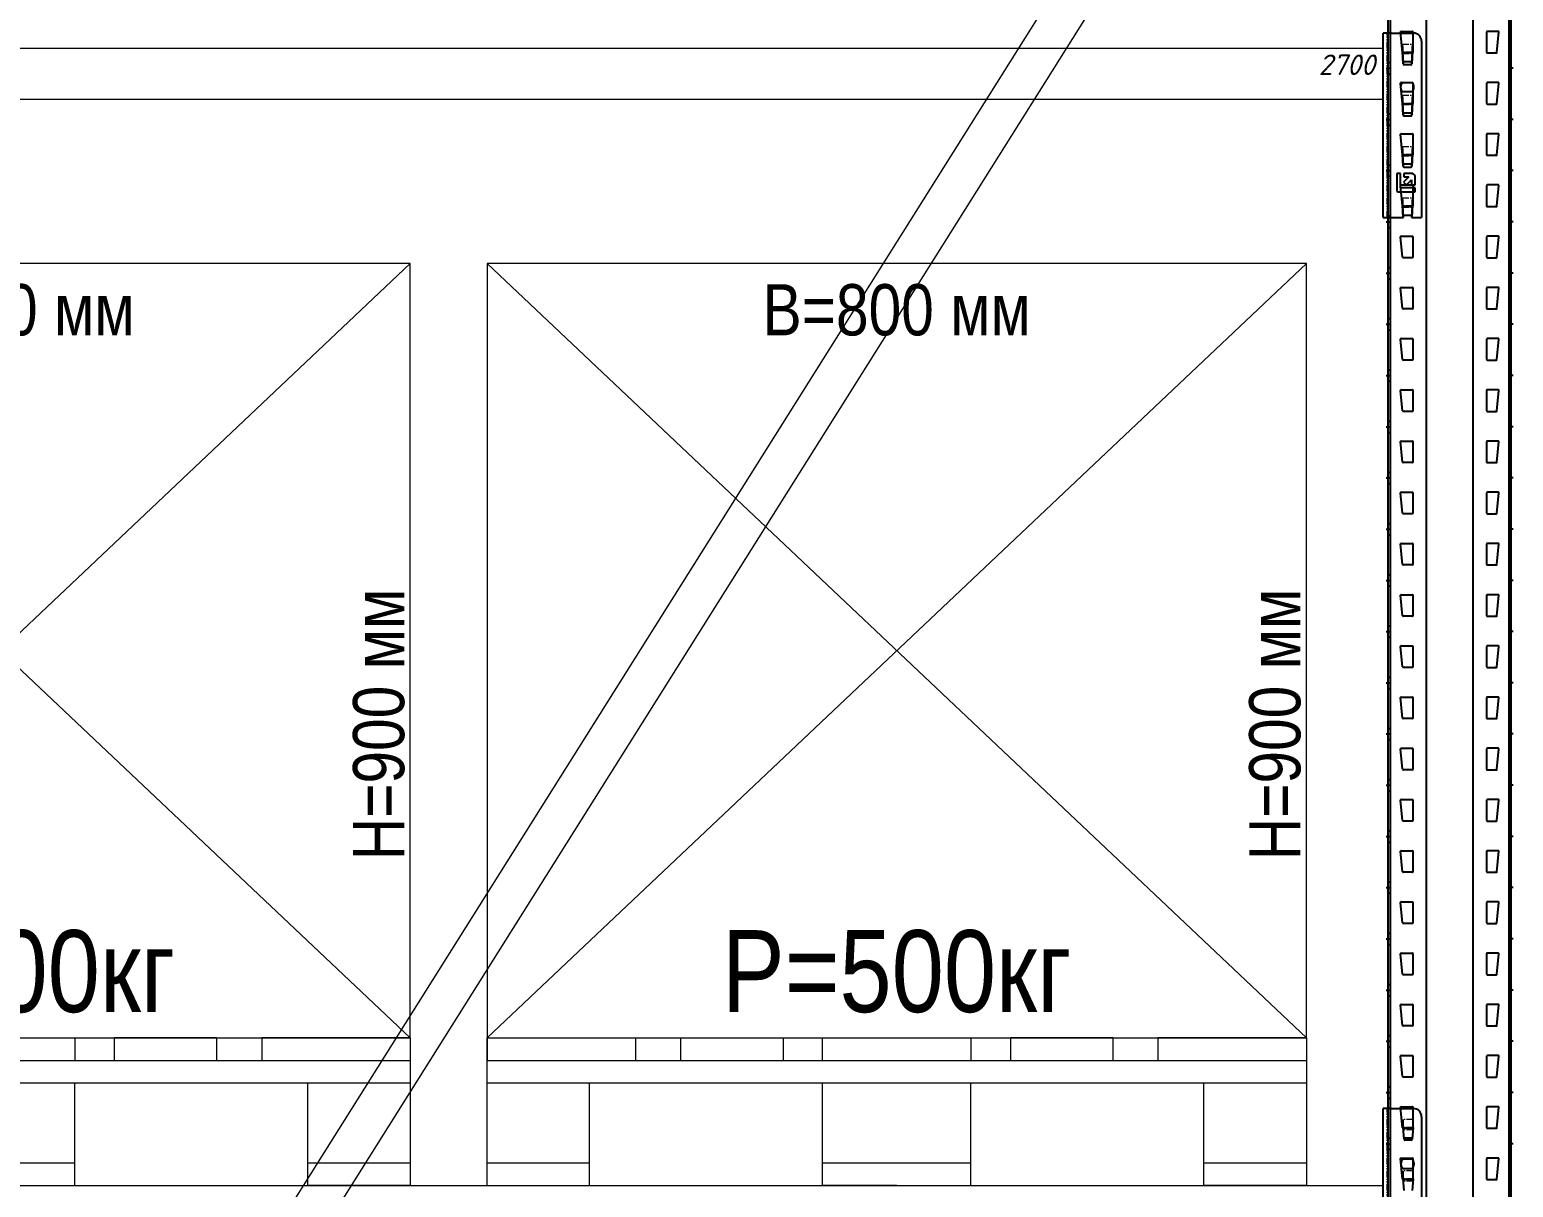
# Model space of a CAD drawing. Header units: millimetres. Extents: x 2140 to 223837, y 2113 to 170313.
# Drawn here: x 221485 to 222934, y 112402 to 113532 of the extents above; entities that cross this region are included whole.
import ezdxf

# ---------------------------------------------------------------- set-up
doc = ezdxf.new("R2010")
doc.units = ezdxf.units.MM
doc.linetypes.add('PHANTOM', pattern=[12.7, 6.35, -1.27, 1.27, -1.27, 1.27, -1.27])
for name, color, linetype, lineweight in [('1.Балка', 5, 'Continuous', 0), ('16.СВЖ', 7, 'Continuous', 0), ('20.Груз', 7, 'Continuous', 0), ('25.Размера', 7, 'Continuous', 0), ('37.Паллеты', 32, 'Continuous', 0), ('44. Полоса СВЖ', 7, 'Continuous', 0), ('7.Поддон', 32, 'Continuous', 0)]:
    doc.layers.add(name, color=color, linetype=linetype, lineweight=lineweight)
doc.layers.add('2.Стойка', color=7, linetype='Continuous')
doc.styles.add('Arial Narrow', font='ARIALN.TTF')
doc.styles.add('GOST', font='isocpeur.ttf')
doc.styles.add('Курсив', font='isocpeui.ttf')
doc.dimstyles.new('80', dxfattribs={"dimtxt": 80, "dimasz": 80, "dimexe": 0.18, "dimexo": 0, "dimgap": 20, "dimtad": 1, "dimdec": 0, "dimzin": 0, "dimdsep": 46, "dimtxsty": 'Курсив', "dimcen": 0.09, "dimadec": 0, "dimazin": 0, "dimtfac": 1, "dimtdec": 0, "dimtofl": 0, "dimtmove": 0, "dimatfit": 3, "dimfxl": 0.18, "dimtolj": 1, "dimtzin": 0, "dimarcsym": 0})
doc.dimstyles.new('blok40', dxfattribs={"dimtxt": 40, "dimasz": 80, "dimexe": 0.18, "dimexo": 0, "dimgap": 5, "dimtad": 1, "dimtoh": 1, "dimdec": 0, "dimzin": 0, "dimdsep": 46, "dimtxsty": 'GOST', "dimblk": 'NONE', "dimcen": 0.09, "dimse1": 1, "dimse2": 1, "dimsd1": 1, "dimsd2": 1, "dimadec": 0, "dimazin": 0, "dimtfac": 1, "dimtdec": 0, "dimtofl": 0, "dimtmove": 0, "dimatfit": 2, "dimldrblk": 'NONE', "dimfxl": 0.18, "dimtolj": 1, "dimtzin": 0, "dimarcsym": 0})
doc.dimstyles.new('Рзм блок', dxfattribs={"dimtxt": 40, "dimasz": 80, "dimexe": 0.18, "dimexo": 0, "dimgap": 5, "dimtad": 1, "dimtoh": 1, "dimdec": 0, "dimzin": 0, "dimdsep": 46, "dimtxsty": 'Курсив', "dimblk": 'NONE', "dimcen": 0.09, "dimse1": 1, "dimse2": 1, "dimsd1": 1, "dimsd2": 1, "dimadec": 0, "dimazin": 0, "dimtfac": 1, "dimtdec": 0, "dimtofl": 0, "dimtmove": 0, "dimatfit": 2, "dimldrblk": 'NONE', "dimfxl": 0.18, "dimtolj": 1, "dimtzin": 0, "dimarcsym": 0})

# ---------------------------------------------------------------- blocks, each defined once
blk = doc.blocks.new('*U494')
at = {"layer": '2.Стойка', "color": 0, "linetype": 'ByBlock'}
for p, q in [((-120, 0), (-120, 12200)), ((-118, 0), (-118, 12200)), ((-82.7, 0), (-82.7, 12200)), ((-37.3, 0), (-37.3, 12200)), ((-2, 0), (-2, 12200)), ((0, 0), (0, 12200)), ((-106.1, 3780.5), (-108, 3800.5)), ((-107.5, 3801), (-96.5, 3801)), ((-96, 3800.5), (-96, 3780.5)), ((-24, 3800.5), (-24, 3780.5)), ((-12.5, 3801), (-23.5, 3801)), ((-13.9, 3780.5), (-12, 3800.5)), ((-120, 3770.5), (-118, 3770.5)), ((-96.5, 3780), (-105.6, 3780)), ((-23.5, 3780), (-14.4, 3780)), ((0, 3770.5), (-2, 3770.5)), ((-122, 3765), (-118, 3765)), ((-120, 3759.5), (-118, 3759.5)), ((2, 3765), (-2, 3765)), ((0, 3759.5), (-2, 3759.5)), ((-106.1, 3730.5), (-108, 3750.5)), ((-107.5, 3751), (-96.5, 3751)), ((-96, 3750.5), (-96, 3730.5)), ((-24, 3750.5), (-24, 3730.5)), ((-12.5, 3751), (-23.5, 3751)), ((-13.9, 3730.5), (-12, 3750.5)), ((-96.5, 3730), (-105.6, 3730)), ((-23.5, 3730), (-14.4, 3730)), ((-122, 3715), (-118, 3715)), ((-120, 3720.5), (-118, 3720.5)), ((-120, 3709.5), (-118, 3709.5)), ((0, 3720.5), (-2, 3720.5)), ((2, 3715), (-2, 3715)), ((0, 3709.5), (-2, 3709.5)), ((-106.1, 3680.5), (-108, 3700.5)), ((-107.5, 3701), (-96.5, 3701)), ((-96, 3700.5), (-96, 3680.5)), ((-24, 3700.5), (-24, 3680.5)), ((-12.5, 3701), (-23.5, 3701)), ((-13.9, 3680.5), (-12, 3700.5)), ((-96.5, 3680), (-105.6, 3680)), ((-23.5, 3680), (-14.4, 3680)), ((-122, 3665), (-118, 3665)), ((-120, 3670.5), (-118, 3670.5)), ((0, 3670.5), (-2, 3670.5)), ((2, 3665), (-2, 3665)), ((-120, 3659.5), (-118, 3659.5)), ((-106.1, 3630.5), (-108, 3650.5)), ((-107.5, 3651), (-96.5, 3651)), ((-96, 3650.5), (-96, 3630.5)), ((-24, 3650.5), (-24, 3630.5)), ((-12.5, 3651), (-23.5, 3651)), ((-13.9, 3630.5), (-12, 3650.5)), ((0, 3659.5), (-2, 3659.5)), ((-96.5, 3630), (-105.6, 3630)), ((-23.5, 3630), (-14.4, 3630)), ((-122, 3615), (-118, 3615)), ((-120, 3620.5), (-118, 3620.5)), ((-120, 3609.5), (-118, 3609.5)), ((0, 3620.5), (-2, 3620.5)), ((2, 3615), (-2, 3615)), ((0, 3609.5), (-2, 3609.5)), ((-106.1, 3580.5), (-108, 3600.5)), ((-107.5, 3601), (-96.5, 3601)), ((-96, 3600.5), (-96, 3580.5)), ((-24, 3600.5), (-24, 3580.5)), ((-12.5, 3601), (-23.5, 3601)), ((-13.9, 3580.5), (-12, 3600.5)), ((-96.5, 3580), (-105.6, 3580)), ((-23.5, 3580), (-14.4, 3580)), ((-122, 3565), (-118, 3565)), ((-120, 3570.5), (-118, 3570.5)), ((0, 3570.5), (-2, 3570.5)), ((2, 3565), (-2, 3565)), ((-120, 3559.5), (-118, 3559.5)), ((-106.1, 3530.5), (-108, 3550.5)), ((-107.5, 3551), (-96.5, 3551)), ((-96, 3550.5), (-96, 3530.5)), ((-24, 3550.5), (-24, 3530.5)), ((-12.5, 3551), (-23.5, 3551)), ((-13.9, 3530.5), (-12, 3550.5)), ((0, 3559.5), (-2, 3559.5)), ((-120, 3520.5), (-118, 3520.5)), ((-96.5, 3530), (-105.6, 3530)), ((-23.5, 3530), (-14.4, 3530)), ((0, 3520.5), (-2, 3520.5)), ((-122, 3515), (-118, 3515)), ((-120, 3509.5), (-118, 3509.5)), ((2, 3515), (-2, 3515)), ((0, 3509.5), (-2, 3509.5)), ((-106.1, 3480.5), (-108, 3500.5)), ((-107.5, 3501), (-96.5, 3501)), ((-96, 3500.5), (-96, 3480.5)), ((-24, 3500.5), (-24, 3480.5)), ((-12.5, 3501), (-23.5, 3501)), ((-13.9, 3480.5), (-12, 3500.5)), ((-96.5, 3480), (-105.6, 3480)), ((-23.5, 3480), (-14.4, 3480)), ((-122, 3465), (-118, 3465)), ((-120, 3470.5), (-118, 3470.5)), ((0, 3470.5), (-2, 3470.5)), ((2, 3465), (-2, 3465)), ((-120, 3459.5), (-118, 3459.5)), ((-106.1, 3430.5), (-108, 3450.5)), ((-107.5, 3451), (-96.5, 3451)), ((-96, 3450.5), (-96, 3430.5)), ((-24, 3450.5), (-24, 3430.5)), ((-12.5, 3451), (-23.5, 3451)), ((-13.9, 3430.5), (-12, 3450.5)), ((0, 3459.5), (-2, 3459.5)), ((-120, 3420.5), (-118, 3420.5)), ((-96.5, 3430), (-105.6, 3430)), ((-23.5, 3430), (-14.4, 3430)), ((0, 3420.5), (-2, 3420.5)), ((-122, 3415), (-118, 3415)), ((-120, 3409.5), (-118, 3409.5)), ((2, 3415), (-2, 3415)), ((0, 3409.5), (-2, 3409.5)), ((-106.1, 3380.5), (-108, 3400.5)), ((-107.5, 3401), (-96.5, 3401)), ((-96, 3400.5), (-96, 3380.5)), ((-24, 3400.5), (-24, 3380.5)), ((-12.5, 3401), (-23.5, 3401)), ((-13.9, 3380.5), (-12, 3400.5)), ((-96.5, 3380), (-105.6, 3380)), ((-23.5, 3380), (-14.4, 3380)), ((-122, 3365), (-118, 3365)), ((-120, 3370.5), (-118, 3370.5)), ((0, 3370.5), (-2, 3370.5)), ((2, 3365), (-2, 3365)), ((-120, 3359.5), (-118, 3359.5)), ((-106.1, 3330.5), (-108, 3350.5)), ((-107.5, 3351), (-96.5, 3351)), ((-96, 3350.5), (-96, 3330.5)), ((-24, 3350.5), (-24, 3330.5)), ((-12.5, 3351), (-23.5, 3351)), ((-13.9, 3330.5), (-12, 3350.5)), ((0, 3359.5), (-2, 3359.5)), ((-120, 3320.5), (-118, 3320.5)), ((-96.5, 3330), (-105.6, 3330)), ((-23.5, 3330), (-14.4, 3330)), ((0, 3320.5), (-2, 3320.5)), ((-122, 3315), (-118, 3315)), ((-120, 3309.5), (-118, 3309.5)), ((2, 3315), (-2, 3315)), ((0, 3309.5), (-2, 3309.5)), ((-106.1, 3280.5), (-108, 3300.5)), ((-107.5, 3301), (-96.5, 3301)), ((-96, 3300.5), (-96, 3280.5)), ((-24, 3300.5), (-24, 3280.5)), ((-12.5, 3301), (-23.5, 3301)), ((-13.9, 3280.5), (-12, 3300.5)), ((-96.5, 3280), (-105.6, 3280)), ((-23.5, 3280), (-14.4, 3280)), ((-122, 3265), (-118, 3265)), ((-120, 3270.5), (-118, 3270.5)), ((-120, 3259.5), (-118, 3259.5)), ((0, 3270.5), (-2, 3270.5)), ((2, 3265), (-2, 3265)), ((0, 3259.5), (-2, 3259.5)), ((-106.1, 3230.5), (-108, 3250.5)), ((-107.5, 3251), (-96.5, 3251)), ((-96, 3250.5), (-96, 3230.5)), ((-24, 3250.5), (-24, 3230.5)), ((-12.5, 3251), (-23.5, 3251)), ((-13.9, 3230.5), (-12, 3250.5)), ((-120, 3220.5), (-118, 3220.5)), ((-96.5, 3230), (-105.6, 3230)), ((-23.5, 3230), (-14.4, 3230)), ((0, 3220.5), (-2, 3220.5)), ((-122, 3215), (-118, 3215)), ((-120, 3209.5), (-118, 3209.5)), ((2, 3215), (-2, 3215)), ((0, 3209.5), (-2, 3209.5)), ((-106.1, 3180.5), (-108, 3200.5)), ((-107.5, 3201), (-96.5, 3201)), ((-96, 3200.5), (-96, 3180.5)), ((-24, 3200.5), (-24, 3180.5)), ((-12.5, 3201), (-23.5, 3201)), ((-13.9, 3180.5), (-12, 3200.5)), ((-96.5, 3180), (-105.6, 3180)), ((-23.5, 3180), (-14.4, 3180)), ((-122, 3165), (-118, 3165)), ((-120, 3170.5), (-118, 3170.5)), ((-120, 3159.5), (-118, 3159.5)), ((0, 3170.5), (-2, 3170.5)), ((2, 3165), (-2, 3165)), ((0, 3159.5), (-2, 3159.5)), ((-106.1, 3130.5), (-108, 3150.5)), ((-107.5, 3151), (-96.5, 3151)), ((-96, 3150.5), (-96, 3130.5)), ((-24, 3150.5), (-24, 3130.5)), ((-12.5, 3151), (-23.5, 3151)), ((-13.9, 3130.5), (-12, 3150.5)), ((-96.5, 3130), (-105.6, 3130)), ((-23.5, 3130), (-14.4, 3130)), ((-122, 3115), (-118, 3115)), ((-120, 3120.5), (-118, 3120.5)), ((0, 3120.5), (-2, 3120.5)), ((2, 3115), (-2, 3115)), ((-120, 3109.5), (-118, 3109.5)), ((-106.1, 3080.5), (-108, 3100.5)), ((-107.5, 3101), (-96.5, 3101)), ((-96, 3100.5), (-96, 3080.5)), ((-24, 3100.5), (-24, 3080.5)), ((-12.5, 3101), (-23.5, 3101)), ((-13.9, 3080.5), (-12, 3100.5)), ((0, 3109.5), (-2, 3109.5)), ((-96.5, 3080), (-105.6, 3080)), ((-23.5, 3080), (-14.4, 3080)), ((-122, 3065), (-118, 3065)), ((-120, 3070.5), (-118, 3070.5)), ((-120, 3059.5), (-118, 3059.5)), ((0, 3070.5), (-2, 3070.5)), ((2, 3065), (-2, 3065)), ((0, 3059.5), (-2, 3059.5)), ((-106.1, 3030.5), (-108, 3050.5)), ((-107.5, 3051), (-96.5, 3051)), ((-96, 3050.5), (-96, 3030.5)), ((-24, 3050.5), (-24, 3030.5)), ((-12.5, 3051), (-23.5, 3051)), ((-13.9, 3030.5), (-12, 3050.5)), ((-96.5, 3030), (-105.6, 3030)), ((-23.5, 3030), (-14.4, 3030)), ((-122, 3015), (-118, 3015)), ((-120, 3020.5), (-118, 3020.5)), ((0, 3020.5), (-2, 3020.5)), ((2, 3015), (-2, 3015)), ((-120, 3009.5), (-118, 3009.5)), ((-106.1, 2980.5), (-108, 3000.5)), ((-107.5, 3001), (-96.5, 3001)), ((-96, 3000.5), (-96, 2980.5)), ((-24, 3000.5), (-24, 2980.5)), ((-12.5, 3001), (-23.5, 3001)), ((-13.9, 2980.5), (-12, 3000.5)), ((0, 3009.5), (-2, 3009.5)), ((-120, 2970.5), (-118, 2970.5)), ((-96.5, 2980), (-105.6, 2980)), ((-23.5, 2980), (-14.4, 2980)), ((0, 2970.5), (-2, 2970.5)), ((-122, 2965), (-118, 2965)), ((-120, 2959.5), (-118, 2959.5)), ((2, 2965), (-2, 2965)), ((0, 2959.5), (-2, 2959.5)), ((-106.1, 2930.5), (-108, 2950.5)), ((-107.5, 2951), (-96.5, 2951)), ((-96, 2950.5), (-96, 2930.5)), ((-24, 2950.5), (-24, 2930.5)), ((-12.5, 2951), (-23.5, 2951)), ((-13.9, 2930.5), (-12, 2950.5)), ((-96.5, 2930), (-105.6, 2930)), ((-23.5, 2930), (-14.4, 2930)), ((-122, 2915), (-118, 2915)), ((-120, 2920.5), (-118, 2920.5)), ((0, 2920.5), (-2, 2920.5)), ((2, 2915), (-2, 2915)), ((-120, 2909.5), (-118, 2909.5)), ((-106.1, 2880.5), (-108, 2900.5)), ((-107.5, 2901), (-96.5, 2901)), ((-96, 2900.5), (-96, 2880.5)), ((-24, 2900.5), (-24, 2880.5)), ((-12.5, 2901), (-23.5, 2901)), ((-13.9, 2880.5), (-12, 2900.5)), ((0, 2909.5), (-2, 2909.5)), ((-120, 2870.5), (-118, 2870.5)), ((-96.5, 2880), (-105.6, 2880)), ((-23.5, 2880), (-14.4, 2880)), ((0, 2870.5), (-2, 2870.5)), ((-122, 2865), (-118, 2865)), ((-120, 2859.5), (-118, 2859.5)), ((2, 2865), (-2, 2865)), ((0, 2859.5), (-2, 2859.5)), ((-106.1, 2830.5), (-108, 2850.5)), ((-107.5, 2851), (-96.5, 2851)), ((-96, 2850.5), (-96, 2830.5)), ((-24, 2850.5), (-24, 2830.5)), ((-12.5, 2851), (-23.5, 2851)), ((-13.9, 2830.5), (-12, 2850.5)), ((-96.5, 2830), (-105.6, 2830)), ((-23.5, 2830), (-14.4, 2830)), ((-122, 2815), (-118, 2815)), ((-120, 2820.5), (-118, 2820.5)), ((0, 2820.5), (-2, 2820.5)), ((2, 2815), (-2, 2815)), ((-120, 2809.5), (-118, 2809.5)), ((-106.1, 2780.5), (-108, 2800.5)), ((-107.5, 2801), (-96.5, 2801)), ((-96, 2800.5), (-96, 2780.5)), ((-24, 2800.5), (-24, 2780.5)), ((-12.5, 2801), (-23.5, 2801)), ((-13.9, 2780.5), (-12, 2800.5)), ((0, 2809.5), (-2, 2809.5)), ((-120, 2770.5), (-118, 2770.5)), ((-96.5, 2780), (-105.6, 2780)), ((-23.5, 2780), (-14.4, 2780)), ((0, 2770.5), (-2, 2770.5)), ((-122, 2765), (-118, 2765)), ((-120, 2759.5), (-118, 2759.5)), ((2, 2765), (-2, 2765)), ((0, 2759.5), (-2, 2759.5)), ((-106.1, 2730.5), (-108, 2750.5)), ((-107.5, 2751), (-96.5, 2751)), ((-96, 2750.5), (-96, 2730.5)), ((-24, 2750.5), (-24, 2730.5)), ((-12.5, 2751), (-23.5, 2751)), ((-13.9, 2730.5), (-12, 2750.5)), ((-96.5, 2730), (-105.6, 2730)), ((-23.5, 2730), (-14.4, 2730)), ((-122, 2715), (-118, 2715)), ((-120, 2720.5), (-118, 2720.5)), ((-120, 2709.5), (-118, 2709.5)), ((0, 2720.5), (-2, 2720.5)), ((2, 2715), (-2, 2715)), ((0, 2709.5), (-2, 2709.5)), ((-106.1, 2680.5), (-108, 2700.5)), ((-107.5, 2701), (-96.5, 2701)), ((-96, 2700.5), (-96, 2680.5)), ((-24, 2700.5), (-24, 2680.5)), ((-12.5, 2701), (-23.5, 2701)), ((-13.9, 2680.5), (-12, 2700.5)), ((-96.5, 2680), (-105.6, 2680)), ((-23.5, 2680), (-14.4, 2680))]:
    blk.add_line(p, q, dxfattribs=at)
for centre, start, end in [((-107.5, 3800.5), 90, 185.4403), ((-96.5, 3800.5), 0, 90), ((-23.5, 3800.5), 90, 180), ((-12.5, 3800.5), 354.5597, 90), ((-105.6, 3780.5), 185.4403, 270), ((-96.5, 3780.5), 270, 0), ((-23.5, 3780.5), 180, 270), ((-14.4, 3780.5), 270, 354.5597), ((-107.5, 3750.5), 90, 185.4403), ((-96.5, 3750.5), 0, 90), ((-23.5, 3750.5), 90, 180), ((-12.5, 3750.5), 354.5597, 90), ((-105.6, 3730.5), 185.4403, 270), ((-96.5, 3730.5), 270, 0), ((-23.5, 3730.5), 180, 270), ((-14.4, 3730.5), 270, 354.5597), ((-107.5, 3700.5), 90, 185.4403), ((-96.5, 3700.5), 0, 90), ((-23.5, 3700.5), 90, 180), ((-12.5, 3700.5), 354.5597, 90), ((-105.6, 3680.5), 185.4403, 270), ((-96.5, 3680.5), 270, 0), ((-23.5, 3680.5), 180, 270), ((-14.4, 3680.5), 270, 354.5597), ((-107.5, 3650.5), 90, 185.4403), ((-96.5, 3650.5), 0, 90), ((-23.5, 3650.5), 90, 180), ((-12.5, 3650.5), 354.5597, 90), ((-105.6, 3630.5), 185.4403, 270), ((-96.5, 3630.5), 270, 0), ((-23.5, 3630.5), 180, 270), ((-14.4, 3630.5), 270, 354.5597), ((-107.5, 3600.5), 90, 185.4403), ((-96.5, 3600.5), 0, 90), ((-23.5, 3600.5), 90, 180), ((-12.5, 3600.5), 354.5597, 90), ((-105.6, 3580.5), 185.4403, 270), ((-96.5, 3580.5), 270, 0), ((-23.5, 3580.5), 180, 270), ((-14.4, 3580.5), 270, 354.5597), ((-107.5, 3550.5), 90, 185.4403), ((-96.5, 3550.5), 0, 90), ((-23.5, 3550.5), 90, 180), ((-12.5, 3550.5), 354.5597, 90), ((-105.6, 3530.5), 185.4403, 270), ((-96.5, 3530.5), 270, 0), ((-23.5, 3530.5), 180, 270), ((-14.4, 3530.5), 270, 354.5597), ((-107.5, 3500.5), 90, 185.4403), ((-96.5, 3500.5), 0, 90), ((-23.5, 3500.5), 90, 180), ((-12.5, 3500.5), 354.5597, 90), ((-105.6, 3480.5), 185.4403, 270), ((-96.5, 3480.5), 270, 0), ((-23.5, 3480.5), 180, 270), ((-14.4, 3480.5), 270, 354.5597), ((-107.5, 3450.5), 90, 185.4403), ((-96.5, 3450.5), 0, 90), ((-23.5, 3450.5), 90, 180), ((-12.5, 3450.5), 354.5597, 90), ((-105.6, 3430.5), 185.4403, 270), ((-96.5, 3430.5), 270, 0), ((-23.5, 3430.5), 180, 270), ((-14.4, 3430.5), 270, 354.5597), ((-107.5, 3400.5), 90, 185.4403), ((-96.5, 3400.5), 0, 90), ((-23.5, 3400.5), 90, 180), ((-12.5, 3400.5), 354.5597, 90), ((-105.6, 3380.5), 185.4403, 270), ((-96.5, 3380.5), 270, 0), ((-23.5, 3380.5), 180, 270), ((-14.4, 3380.5), 270, 354.5597), ((-107.5, 3350.5), 90, 185.4403), ((-96.5, 3350.5), 0, 90), ((-23.5, 3350.5), 90, 180), ((-12.5, 3350.5), 354.5597, 90), ((-105.6, 3330.5), 185.4403, 270), ((-96.5, 3330.5), 270, 0), ((-23.5, 3330.5), 180, 270), ((-14.4, 3330.5), 270, 354.5597), ((-107.5, 3300.5), 90, 185.4403), ((-96.5, 3300.5), 0, 90), ((-23.5, 3300.5), 90, 180), ((-12.5, 3300.5), 354.5597, 90), ((-105.6, 3280.5), 185.4403, 270), ((-96.5, 3280.5), 270, 0), ((-23.5, 3280.5), 180, 270), ((-14.4, 3280.5), 270, 354.5597), ((-107.5, 3250.5), 90, 185.4403), ((-96.5, 3250.5), 0, 90), ((-23.5, 3250.5), 90, 180), ((-12.5, 3250.5), 354.5597, 90), ((-105.6, 3230.5), 185.4403, 270), ((-96.5, 3230.5), 270, 0), ((-23.5, 3230.5), 180, 270), ((-14.4, 3230.5), 270, 354.5597), ((-107.5, 3200.5), 90, 185.4403), ((-96.5, 3200.5), 0, 90), ((-23.5, 3200.5), 90, 180), ((-12.5, 3200.5), 354.5597, 90), ((-105.6, 3180.5), 185.4403, 270), ((-96.5, 3180.5), 270, 0), ((-23.5, 3180.5), 180, 270), ((-14.4, 3180.5), 270, 354.5597), ((-107.5, 3150.5), 90, 185.4403), ((-96.5, 3150.5), 0, 90), ((-23.5, 3150.5), 90, 180), ((-12.5, 3150.5), 354.5597, 90), ((-105.6, 3130.5), 185.4403, 270), ((-96.5, 3130.5), 270, 0), ((-23.5, 3130.5), 180, 270), ((-14.4, 3130.5), 270, 354.5597), ((-107.5, 3100.5), 90, 185.4403), ((-96.5, 3100.5), 0, 90), ((-23.5, 3100.5), 90, 180), ((-12.5, 3100.5), 354.5597, 90), ((-105.6, 3080.5), 185.4403, 270), ((-96.5, 3080.5), 270, 0), ((-23.5, 3080.5), 180, 270), ((-14.4, 3080.5), 270, 354.5597), ((-107.5, 3050.5), 90, 185.4403), ((-96.5, 3050.5), 0, 90), ((-23.5, 3050.5), 90, 180), ((-12.5, 3050.5), 354.5597, 90), ((-105.6, 3030.5), 185.4403, 270), ((-96.5, 3030.5), 270, 0), ((-23.5, 3030.5), 180, 270), ((-14.4, 3030.5), 270, 354.5597), ((-107.5, 3000.5), 90, 185.4403), ((-96.5, 3000.5), 0, 90), ((-23.5, 3000.5), 90, 180), ((-12.5, 3000.5), 354.5597, 90), ((-105.6, 2980.5), 185.4403, 270), ((-96.5, 2980.5), 270, 0), ((-23.5, 2980.5), 180, 270), ((-14.4, 2980.5), 270, 354.5597), ((-107.5, 2950.5), 90, 185.4403), ((-96.5, 2950.5), 0, 90), ((-23.5, 2950.5), 90, 180), ((-12.5, 2950.5), 354.5597, 90), ((-105.6, 2930.5), 185.4403, 270), ((-96.5, 2930.5), 270, 0), ((-23.5, 2930.5), 180, 270), ((-14.4, 2930.5), 270, 354.5597), ((-107.5, 2900.5), 90, 185.4403), ((-96.5, 2900.5), 0, 90), ((-23.5, 2900.5), 90, 180), ((-12.5, 2900.5), 354.5597, 90), ((-105.6, 2880.5), 185.4403, 270), ((-96.5, 2880.5), 270, 0), ((-23.5, 2880.5), 180, 270), ((-14.4, 2880.5), 270, 354.5597), ((-107.5, 2850.5), 90, 185.4403), ((-96.5, 2850.5), 0, 90), ((-23.5, 2850.5), 90, 180), ((-12.5, 2850.5), 354.5597, 90), ((-105.6, 2830.5), 185.4403, 270), ((-96.5, 2830.5), 270, 0), ((-23.5, 2830.5), 180, 270), ((-14.4, 2830.5), 270, 354.5597), ((-107.5, 2800.5), 90, 185.4403), ((-96.5, 2800.5), 0, 90), ((-23.5, 2800.5), 90, 180), ((-12.5, 2800.5), 354.5597, 90), ((-105.6, 2780.5), 185.4403, 270), ((-96.5, 2780.5), 270, 0), ((-23.5, 2780.5), 180, 270), ((-14.4, 2780.5), 270, 354.5597), ((-107.5, 2750.5), 90, 185.4403), ((-96.5, 2750.5), 0, 90), ((-23.5, 2750.5), 90, 180), ((-12.5, 2750.5), 354.5597, 90), ((-105.6, 2730.5), 185.4403, 270), ((-96.5, 2730.5), 270, 0), ((-23.5, 2730.5), 180, 270), ((-14.4, 2730.5), 270, 354.5597), ((-107.5, 2700.5), 90, 185.4403), ((-96.5, 2700.5), 0, 90), ((-23.5, 2700.5), 90, 180), ((-12.5, 2700.5), 354.5597, 90), ((-105.6, 2680.5), 185.4403, 270), ((-96.5, 2680.5), 270, 0), ((-23.5, 2680.5), 180, 270), ((-14.4, 2680.5), 270, 354.5597)]:
    blk.add_arc(centre, 0.5, start, end, dxfattribs=at)
blk = doc.blocks.new('*D774')
at = {"layer": 'Defpoints', "color": 0, "linetype": 'ByBlock', "transparency": 16777216}
for p in [(5, 19.3), (2705, 19.3), (2705, -11.8)]:
    blk.add_point(p, dxfattribs=at)
at = {"layer": 'Defpoints', "color": 0, "linetype": 'ByBlock', "transparency": 16777216, "insert": (2669.4, 3.4), "char_height": 20, "attachment_point": 5, "style": 'Курсив'}
blk.add_mtext('\\A1;2700', dxfattribs=at)
blk = doc.blocks.new('_None')
blk = doc.blocks.new('*U1726')
at = {"layer": '1.Балка', "color": 0, "linetype": 'Continuous', "lineweight": 25}
for p, q in [((2705, -210.7), (2705, 34.3)), ((2712.5, 34.3), (2705, 34.3)), ((2712.5, 34.3), (2734.5, 34.3)), ((2724.6, 15.8), (2724.6, 23.6)), ((2725.6, 4.4), (2724.6, 15.8)), ((2734.2, 15.8), (2733.2, 4.4)), ((2734.2, 15.8), (2734.2, 23.6)), ((2742.5, 26.3), (2742.5, -202.7)), ((2732.4, 5.3), (2726.4, 5.3)), ((2732.2, 3.5), (2726.6, 3.5)), ((2724.6, -34.2), (2724.6, -26.4)), ((2724.9, -14.7), (2732.5, -14.7)), ((2732.5, -24.7), (2724.9, -24.7)), ((2734.2, -34.2), (2734.2, -26.4)), ((2725.6, -45.6), (2724.6, -34.2)), ((2734.2, -34.2), (2733.2, -45.6))]:
    blk.add_line(p, q, dxfattribs=at)
at = {"layer": '1.Балка', "color": 0, "linetype": 'PHANTOM', "lineweight": 18}
for p, q in [((2709, -210.7), (2709, 34.3)), ((2734.2, 23.6), (2724.6, 23.6)), ((2734.2, 15.7), (2724.6, 15.7)), ((2734.1, 14.7), (2724.7, 14.7)), ((2734, 13.5), (2724.8, 13.5)), ((2734.2, -26.4), (2724.6, -26.4)), ((2734.2, -34.3), (2724.6, -34.3)), ((2734.1, -35.3), (2724.7, -35.3)), ((2734, -36.5), (2724.8, -36.5))]:
    blk.add_line(p, q, dxfattribs=at)
at = {"layer": '1.Балка', "color": 0}
blk.add_line((5, -40.7), (2705, -40.7), dxfattribs=at)
at = {"layer": '1.Балка', "color": 0, "linetype": 'Continuous', "lineweight": 25}
for centre, radius, start, end in [((2734.5, 26.3), 8, 0.0004, 89.9997), ((2726.4, 6.3), 0.99, 185.9117, 270.8038), ((2726.6, 4.5), 1.03, 183.6643, 268.5085), ((2726.6, 4.5), 1, 185.0015, 269.9986), ((2732.2, 4.5), 1.03, 271.4915, 356.3357), ((2732.2, 4.5), 1, 269.9955, 355.0045), ((2732.4, 6.3), 0.99, 269.1962, 354.0883), ((2728.2, -19.7), 6, 123.5568, 236.4432), ((2729.2, -19.7), 6, 303.5568, 56.4432)]:
    blk.add_arc(centre, radius, start, end, dxfattribs=at)
blk = doc.blocks.new('*D1188')
at = {"layer": 'Defpoints', "color": 0, "linetype": 'ByBlock', "transparency": 16777216}
for p in [(1350, 500, 0), (1350, 0, 0), (1350, 0)]:
    blk.add_point(p, dxfattribs=at)
at = {"layer": '25.Размера', "color": 0, "linetype": 'ByBlock', "transparency": 16777216, "insert": (1350, 208.6), "char_height": 80, "attachment_point": 5, "style": 'Arial Narrow'}
blk.add_mtext('\\A1;Р=500кг', dxfattribs=at)
blk = doc.blocks.new('поддон')
at = {"layer": '7.Поддон', "color": 0, "linetype": 'ByBlock'}
for p, q in [((0, 0), (0, 144)), ((0, 144), (0, 122)), ((0, 144), (145, 144)), ((145, 144), (145, 122)), ((189, 144), (289, 144)), ((189, 144), (189, 122)), ((289, 144), (289, 122)), ((327.5, 122), (327.5, 144)), ((327.5, 144), (472.5, 144)), ((472.5, 144), (472.5, 122)), ((611, 144), (511, 144)), ((511, 144), (511, 122)), ((611, 144), (611, 122)), ((800, 144), (655, 144)), ((655, 144), (655, 122)), ((800, 144), (800, 0)), ((0, 122), (800, 122)), ((0, 100), (800, 100)), ((100, 0), (100, 100)), ((327.5, 0), (327.5, 100)), ((472.5, 0), (472.5, 100)), ((700, 0), (700, 100)), ((0, 22), (100, 22)), ((327.5, 22), (472.5, 22)), ((700, 22), (800, 22)), ((0, 0), (100, 0)), ((400, 0), (327.5, 0)), ((400, 0), (472.5, 0)), ((800, 0), (700, 0))]:
    blk.add_line(p, q, dxfattribs=at)
blk = doc.blocks.new('*D1189')
at = {"layer": 'Defpoints', "color": 0, "linetype": 'ByBlock', "transparency": 16777216}
for p in [(950, 900), (1750, 900), (1750, 900)]:
    blk.add_point(p, dxfattribs=at)
at = {"layer": '25.Размера', "color": 0, "linetype": 'ByBlock', "transparency": 16777216, "insert": (1350, 854.5), "char_height": 50, "attachment_point": 5, "style": 'Arial Narrow'}
blk.add_mtext('\\A1;В=800 мм', dxfattribs=at)
blk = doc.blocks.new('*D1190')
at = {"layer": 'Defpoints', "color": 0, "linetype": 'ByBlock', "transparency": 16777216}
for p in [(1750, 900), (1750, 900), (1750, 0)]:
    blk.add_point(p, dxfattribs=at)
at = {"layer": '25.Размера', "color": 0, "linetype": 'ByBlock', "transparency": 16777216, "insert": (1719.5, 450), "char_height": 50, "attachment_point": 5, "rotation": 90, "style": 'Arial Narrow'}
blk.add_mtext('\\A1;Н=900 мм', dxfattribs=at)
blk = doc.blocks.new('*D1191')
at = {"layer": 'Defpoints', "color": 0, "linetype": 'ByBlock', "transparency": 16777216}
for p in [(2225, 500, 0), (2225, 0, 0), (2225, 0)]:
    blk.add_point(p, dxfattribs=at)
at = {"layer": '25.Размера', "color": 0, "linetype": 'ByBlock', "transparency": 16777216, "insert": (2225, 208.6), "char_height": 80, "attachment_point": 5, "style": 'Arial Narrow'}
blk.add_mtext('\\A1;Р=500кг', dxfattribs=at)
blk = doc.blocks.new('*D1192')
at = {"layer": 'Defpoints', "color": 0, "linetype": 'ByBlock', "transparency": 16777216}
for p in [(1825, 900), (2625, 900), (2625, 900)]:
    blk.add_point(p, dxfattribs=at)
at = {"layer": '25.Размера', "color": 0, "linetype": 'ByBlock', "transparency": 16777216, "insert": (2225, 854.5), "char_height": 50, "attachment_point": 5, "style": 'Arial Narrow'}
blk.add_mtext('\\A1;В=800 мм', dxfattribs=at)
blk = doc.blocks.new('*D1193')
at = {"layer": 'Defpoints', "color": 0, "linetype": 'ByBlock', "transparency": 16777216}
for p in [(2625, 900), (2625, 900), (2625, 0)]:
    blk.add_point(p, dxfattribs=at)
at = {"layer": '25.Размера', "color": 0, "linetype": 'ByBlock', "transparency": 16777216, "insert": (2594.5, 450), "char_height": 50, "attachment_point": 5, "rotation": 90, "style": 'Arial Narrow'}
blk.add_mtext('\\A1;Н=900 мм', dxfattribs=at)
blk = doc.blocks.new('*U1499')
at = {"layer": '44. Полоса СВЖ', "color": 3, "linetype": 'ByBlock'}
blk.add_lwpolyline([(1296, 2099.8), (1294.4, 2097.3), (7.3, 49.2), (5.7, 46.6), (5.5, 46.4), (-22.8, 1.3), (-19.6, -12.5), (-2.7, -23.1), (11.1, -20), (39.4, 25.1), (39.5, 25.3), (41.1, 27.9), (1328.3, 2076), (1329.9, 2078.5), (1357.3, 2122.1), (1354.2, 2135.9), (1337.2, 2146.6), (1323.4, 2143.4)], close=True, dxfattribs=at)
for centre in [(1334.5, 2123.5), (0, 0)]:
    blk.add_circle(centre, 6.5, dxfattribs=at)
blk = doc.blocks.new('*U1296')
at = {"color": 0, "lineweight": 0, "rotation": 179.9868598906417}
blk.add_blockref('*U1499', (2830, 4417), dxfattribs=at)
blk = doc.blocks.new('*U771')
at = {"layer": '1.Балка', "color": 0, "linetype": 'Continuous', "lineweight": 25}
for p, q in [((2705, -145.7), (2705, 34.3)), ((2713, 34.3), (2705, 34.3)), ((2713, 34.3), (2734.5, 34.3)), ((2723.6, 23.6), (2723.6, 22.6)), ((2724.6, 4.2), (2723.6, 22.6)), ((2724.7, 4.2), (2724, 16.1)), ((2724.6, 7.2), (2724.1, 14.5)), ((2733.4, 16.1), (2732.7, 4.2)), ((2733.8, 22.6), (2732.8, 4.2)), ((2733.3, 14.5), (2732.8, 7.2)), ((2733.8, 23.6), (2733.8, 22.6)), ((2742.5, 26.3), (2742.5, -145.7)), ((2725.3, 6.5), (2732.1, 6.5)), ((2725.4, 3.5), (2732, 3.5)), ((2724.1, -13.8), (2732.9, -13.8)), ((2723.6, -26.4), (2723.6, -27.4)), ((2724.6, -45.8), (2723.6, -27.4)), ((2732.9, -23), (2724.1, -23)), ((2733.8, -27.4), (2732.8, -45.8)), ((2733.8, -26.4), (2733.8, -27.4)), ((2724.7, -45.8), (2724, -33.9)), ((2724.6, -42.8), (2724.1, -35.5)), ((2733.4, -33.9), (2732.7, -45.8)), ((2733.3, -35.5), (2732.8, -42.8)), ((2725.3, -43.5), (2732.1, -43.5)), ((2725.4, -46.5), (2732, -46.5)), ((2723.6, -76.4), (2723.6, -77.4)), ((2724.6, -95.8), (2723.6, -77.4)), ((2724.7, -95.8), (2724, -83.9)), ((2724.6, -92.8), (2724.1, -85.5)), ((2733.4, -83.9), (2732.7, -95.8)), ((2733.8, -77.4), (2732.8, -95.8)), ((2733.3, -85.5), (2732.8, -92.8)), ((2733.8, -76.4), (2733.8, -77.4)), ((2725.3, -93.5), (2732.1, -93.5)), ((2725.4, -96.5), (2732, -96.5)), ((2722, -102.7), (2718.2, -102.7)), ((2718.2, -102.7), (2718.2, -119.2)), ((2722, -116.9), (2722, -102.7)), ((2729.9, -106.2), (2724.8, -111.2)), ((2724.8, -111.2), (2727.7, -114)), ((2734, -102.7), (2725, -102.7)), ((2725, -102.7), (2725, -106.2)), ((2725, -106.2), (2729.9, -106.2)), ((2727.7, -114), (2732.7, -109)), ((2732.7, -109), (2732.7, -113.9)), ((2732.7, -113.9), (2736.2, -113.9)), ((2736.2, -104.9), (2734, -102.7)), ((2736.2, -113.9), (2736.2, -104.9)), ((2719.7, -120.7), (2736.2, -120.7)), ((2736.2, -116.9), (2722, -116.9)), ((2723.6, -126.4), (2723.6, -127.4)), ((2724.6, -145.7), (2723.6, -127.4)), ((2733.8, -127.4), (2732.8, -145.7)), ((2733.8, -126.4), (2733.8, -127.4)), ((2736.2, -120.7), (2736.2, -116.9)), ((2724.7, -145.7), (2724, -133.9)), ((2724.6, -142.8), (2724.1, -135.5)), ((2725.3, -143.5), (2732.1, -143.5)), ((2733.4, -133.9), (2732.7, -145.7)), ((2733.3, -135.5), (2732.8, -142.8)), ((2705, -145.7), (2713, -145.7)), ((2713, -145.7), (2724.6, -145.7)), ((2724.7, -145.7), (2724.6, -145.7)), ((2732.8, -145.7), (2732.7, -145.7)), ((2732.8, -145.7), (2742.5, -145.7))]:
    blk.add_line(p, q, dxfattribs=at)
at = {"layer": '1.Балка', "color": 0, "linetype": 'PHANTOM', "lineweight": 18}
for p, q in [((2709, -145.7), (2709, 34.3)), ((2723.6, 23.6), (2733.8, 23.6)), ((2733.4, 15.7), (2724, 15.7)), ((2724.1, 14.5), (2733.3, 14.5)), ((2724.6, 4.2), (2724.7, 4.2)), ((2732.7, 4.2), (2732.8, 4.2)), ((2723.6, -26.4), (2733.8, -26.4)), ((2733.4, -34.3), (2724, -34.3)), ((2724.1, -35.5), (2733.3, -35.5)), ((2724.6, -45.8), (2724.7, -45.8)), ((2732.7, -45.8), (2732.8, -45.8)), ((2723.6, -76.4), (2733.8, -76.4)), ((2733.4, -84.3), (2724, -84.3)), ((2724.1, -85.5), (2733.3, -85.5)), ((2724.6, -95.8), (2724.7, -95.8)), ((2732.7, -95.8), (2732.8, -95.8)), ((2723.6, -126.4), (2733.8, -126.4)), ((2733.4, -134.3), (2724, -134.3)), ((2724.1, -135.5), (2733.3, -135.5))]:
    blk.add_line(p, q, dxfattribs=at)
at = {"layer": '1.Балка', "color": 0, "linetype": 'ByBlock'}
for p, q in [((2705, 19.3), (5, 19.3)), ((2705, -30.7), (5, -30.7))]:
    blk.add_line(p, q, dxfattribs=at)
at = {"layer": '1.Балка', "color": 0, "linetype": 'Continuous', "lineweight": 25}
for centre, radius, start, end in [((2734.5, 26.3), 8, 0, 90), ((2728, -18.4), 6, 129.9445, 230.0555), ((2729, -18.4), 6, 309.9445, 50.0555), ((2719.7, -119.2), 1.5, 180, 270)]:
    blk.add_arc(centre, radius, start, end, dxfattribs=at)
for centre, major_axis, ratio, start_param, end_param in [((2723.7, 23.6), (-0.49, 9), 0.014521, 1.677936, 2.551772), ((2723.7, 23.6), (-0.49, 9), 0.014521, 2.551772, 2.634767), ((2724.1, 14), (-0.11, 2), 0.014521, 4.973399, 5.77636), ((2733.3, 14), (0.11, 2), 0.014521, 0.506825, 1.309786), ((2733.7, 23.6), (0.49, 9), 0.014521, 3.731413, 4.605249), ((2733.7, 23.6), (0.49, 9), 0.014521, 3.648418, 3.731413), ((2725.3, 7.2), (0.539, -0.524), 0.996104, 3.968676, 5.485178), ((2725.4, 4.2), (-0.75, 0), 0.999894, 0.054294, 1.570796), ((2725.4, 4.2), (-0.75, 0), 0.999894, 0.054294, 1.570796), ((2732, 4.2), (-0.75, 0), 0.999894, 1.570796, 3.087298), ((2732, 4.2), (-0.75, 0), 0.999894, 1.570796, 3.087298), ((2732.1, 7.2), (0.539, 0.524), 0.996104, 3.9396, 5.456102), ((2723.7, -26.4), (-0.49, 9), 0.014521, 1.677936, 2.551772), ((2733.7, -26.4), (0.49, 9), 0.014521, 3.731413, 4.605249), ((2723.7, -26.4), (-0.49, 9), 0.014521, 2.551772, 2.634767), ((2724.1, -36), (-0.11, 2), 0.014521, 4.973399, 5.77636), ((2725.3, -42.8), (0.539, -0.524), 0.996104, 3.968676, 5.485178), ((2732.1, -42.8), (0.539, 0.524), 0.996104, 3.9396, 5.456102), ((2733.3, -36), (0.11, 2), 0.014521, 0.506825, 1.309786), ((2733.7, -26.4), (0.49, 9), 0.014521, 3.648418, 3.731413), ((2725.4, -45.8), (-0.75, 0), 0.999894, 0.054294, 1.570796), ((2725.4, -45.8), (-0.75, 0), 0.999894, 0.054294, 1.570796), ((2732, -45.8), (-0.75, 0), 0.999894, 1.570796, 3.087298), ((2732, -45.8), (-0.75, 0), 0.999894, 1.570796, 3.087298), ((2723.7, -76.4), (-0.49, 9), 0.014521, 1.677936, 2.551772), ((2723.7, -76.4), (-0.49, 9), 0.014521, 2.551772, 2.634767), ((2724.1, -86), (-0.11, 2), 0.014521, 4.973399, 5.77636), ((2733.3, -86), (0.11, 2), 0.014521, 0.506825, 1.309786), ((2733.7, -76.4), (0.49, 9), 0.014521, 3.731413, 4.605249), ((2733.7, -76.4), (0.49, 9), 0.014521, 3.648418, 3.731413), ((2725.3, -92.8), (0.539, -0.524), 0.996104, 3.968676, 5.485178), ((2725.4, -95.8), (-0.75, 0), 0.999894, 0.054294, 1.570796), ((2725.4, -95.8), (-0.75, 0), 0.999894, 0.054294, 1.570796), ((2732, -95.8), (-0.75, 0), 0.999894, 1.570796, 3.087298), ((2732, -95.8), (-0.75, 0), 0.999894, 1.570796, 3.087298), ((2732.1, -92.8), (0.539, 0.524), 0.996104, 3.9396, 5.456102), ((2723.7, -126.4), (-0.49, 9), 0.014521, 1.677936, 2.551772), ((2733.7, -126.4), (0.49, 9), 0.014521, 3.731413, 4.605249), ((2723.7, -126.4), (-0.49, 9), 0.014521, 2.551772, 2.634767), ((2724.1, -136), (-0.11, 2), 0.014521, 4.973399, 5.77636), ((2725.3, -142.8), (0.539, -0.524), 0.996104, 3.968676, 5.485178), ((2732.1, -142.8), (0.539, 0.524), 0.996104, 3.9396, 5.456102), ((2733.3, -136), (0.11, 2), 0.014521, 0.506825, 1.309786), ((2733.7, -126.4), (0.49, 9), 0.014521, 3.648418, 3.731413)]:
    blk.add_ellipse(centre, major_axis=major_axis, ratio=ratio, start_param=start_param, end_param=end_param, dxfattribs=at)
at = {"layer": 'Defpoints', "color": 0, "linetype": 'ByBlock'}
dim = blk.add_linear_dim(base=(2705, -11.8), p1=(5, 19.3), p2=(2705, 19.3), dimstyle='Рзм блок', override={"dimtxt": 20}, dxfattribs=at)
dim.commit()
dim.dimension.update_dxf_attribs({"geometry": '*D774', "text_midpoint": (2669.4, -11.8), "dimtype": 160})
blk = doc.blocks.new('*U1287')
at = {"layer": '1.Балка', "color": 3, "lineweight": 0}
blk.add_blockref('*U771', (-1355, 78.2), dxfattribs=at)
blk = doc.blocks.new('*U1288')
at = {"color": 0, "linetype": 'ByBlock', "lineweight": -2, "transparency": 16777216}
blk.add_blockref('*U1287', (0, 0), dxfattribs=at)
blk = doc.blocks.new('*U1179')
at = {"layer": '20.Груз', "color": 0, "linetype": 'ByBlock'}
for p, q in [((950, 144), (1750, 900)), ((950, 900), (1750, 144)), ((1825, 144), (2625, 900)), ((1825, 900), (2625, 144))]:
    blk.add_line(p, q, dxfattribs=at)
for points in [[(950, 144), (1750, 144), (1750, 900), (950, 900)], [(1825, 144), (2625, 144), (2625, 900), (1825, 900)]]:
    blk.add_lwpolyline(points, close=True, dxfattribs=at)
at = {"layer": '7.Поддон', "color": 0, "linetype": 'ByBlock'}
for p in [(950, 0), (1825, 0)]:
    blk.add_blockref('поддон', p, dxfattribs=at)
at = {"layer": '25.Размера', "color": 0, "linetype": 'ByBlock'}
for base, p1, p2, picture, middle in [((1750, 900), (950, 900), (1750, 900), '*D1189', (1350, 854.5)), ((2625, 900), (1825, 900), (2625, 900), '*D1192', (2225, 854.5))]:
    dim = blk.add_linear_dim(base=base, p1=p1, p2=p2, text='В=<> мм', dimstyle='blok40', override={"dimtxt": 50, "dimgap": 20, "dimtad": 4, "dimtxsty": 'Arial Narrow'}, dxfattribs=at)
    dim.commit()
    dim.dimension.update_dxf_attribs({"geometry": picture, "text_midpoint": middle})
for base, p1, p2, picture, middle in [((1750, 900), (1750, 0), (1750, 900), '*D1190', (1719.5, 450)), ((2625, 900), (2625, 0), (2625, 900), '*D1193', (2594.5, 450))]:
    dim = blk.add_linear_dim(base=base, p1=p1, p2=p2, angle=90, text='Н=<> мм', dimstyle='blok40', override={"dimtxt": 50, "dimtxsty": 'Arial Narrow'}, dxfattribs=at)
    dim.commit()
    dim.dimension.update_dxf_attribs({"geometry": picture, "text_midpoint": middle})
for base, p1, p2, picture, middle in [((1350, 0, 0), (1350, 500), (1350, 0), '*D1188', (1350, 208.6, 0)), ((2225, 0, 0), (2225, 500), (2225, 0), '*D1191', (2225, 208.6, 0))]:
    dim = blk.add_linear_dim(base=base, p1=p1, p2=p2, angle=90, text='Р=<>кг', dimstyle='80', override={"dimtih": 1, "dimtxsty": 'Arial Narrow', "dimse1": 1, "dimse2": 1, "dimsd1": 1, "dimsd2": 1, "dimtmove": 2}, dxfattribs=at)
    dim.commit()
    dim.dimension.update_dxf_attribs({"geometry": picture, "text_midpoint": middle, "dimtype": 160})

msp = doc.modelspace()

# ---------------------------------------------------------------- block references
msp.add_blockref('*U1288', (221456.7, 113416.3))
at = {"layer": '1.Балка', "color": 1}
msp.add_blockref('*U1726', (220101.7, 112444.5), dxfattribs=at)
at = {"layer": '16.СВЖ', "color": 0}
msp.add_blockref('*U1296', (220041.7, 109729.5), dxfattribs=at)
at = {"layer": '2.Стойка', "color": 0}
msp.add_blockref('*U494', (222931.7, 109729.5), dxfattribs=at)
at = {"layer": '37.Паллеты', "color": 244, "lineweight": 0, "true_color": 0x991b1e}
msp.add_blockref('*U1179', (220106.7, 112403.8), dxfattribs=at)

doc.saveas('drawing.dxf')
